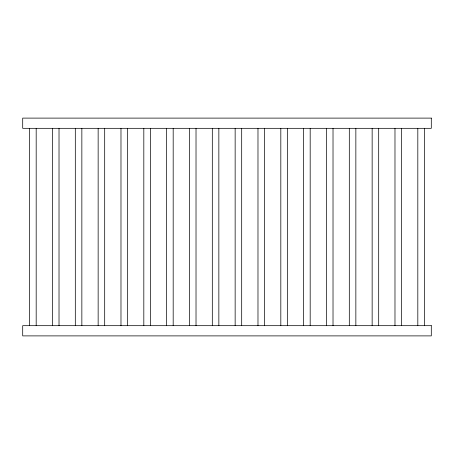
<?xml version="1.0" encoding="UTF-8"?>
<svg xmlns="http://www.w3.org/2000/svg" width="454" height="454" viewBox="0 0 454 454"><rect width="100%" height="100%" fill="white"/><g stroke="black" fill="none" stroke-linecap="round" stroke-linejoin="round"><path stroke-width="0.68" d="M424.354 128.471L424.354 325.677M417.816 128.471L417.816 325.677M401.518 128.471L401.518 325.677M394.98 128.471L394.98 325.677M378.687 128.471L378.687 325.677M372.149 128.471L372.149 325.677M355.851 128.471L355.851 325.677M349.313 128.471L349.313 325.677M333.02 128.471L333.02 325.677M326.483 128.471L326.483 325.677M310.184 128.471L310.184 325.677M303.647 128.471L303.647 325.677M287.354 128.471L287.354 325.677M280.816 128.471L280.816 325.677M264.517 128.471L264.517 325.677M257.98 128.471L257.98 325.677M241.687 128.471L241.687 325.677M235.149 128.471L235.149 325.677M218.851 128.471L218.851 325.677M212.313 128.471L212.313 325.677M196.02 128.471L196.02 325.677M189.483 128.471L189.483 325.677M173.184 128.471L173.184 325.677M166.646 128.471L166.646 325.677M150.353 128.471L150.353 325.677M143.816 128.471L143.816 325.677M127.517 128.471L127.517 325.677M120.98 128.471L120.98 325.677M104.687 128.471L104.687 325.677M98.149 128.471L98.149 325.677M81.851 128.471L81.851 325.677M75.313 128.471L75.313 325.677M59.02 128.471L59.02 325.677M52.482 128.471L52.482 325.677M36.184 128.471L36.184 325.677M29.646 128.471L29.646 325.677M431.3 118.108L22.7 118.108L22.7 128.323L431.3 128.323L431.3 118.108M431.3 325.677L22.7 325.677L22.7 335.892L431.3 335.892L431.3 325.677"/></g></svg>
